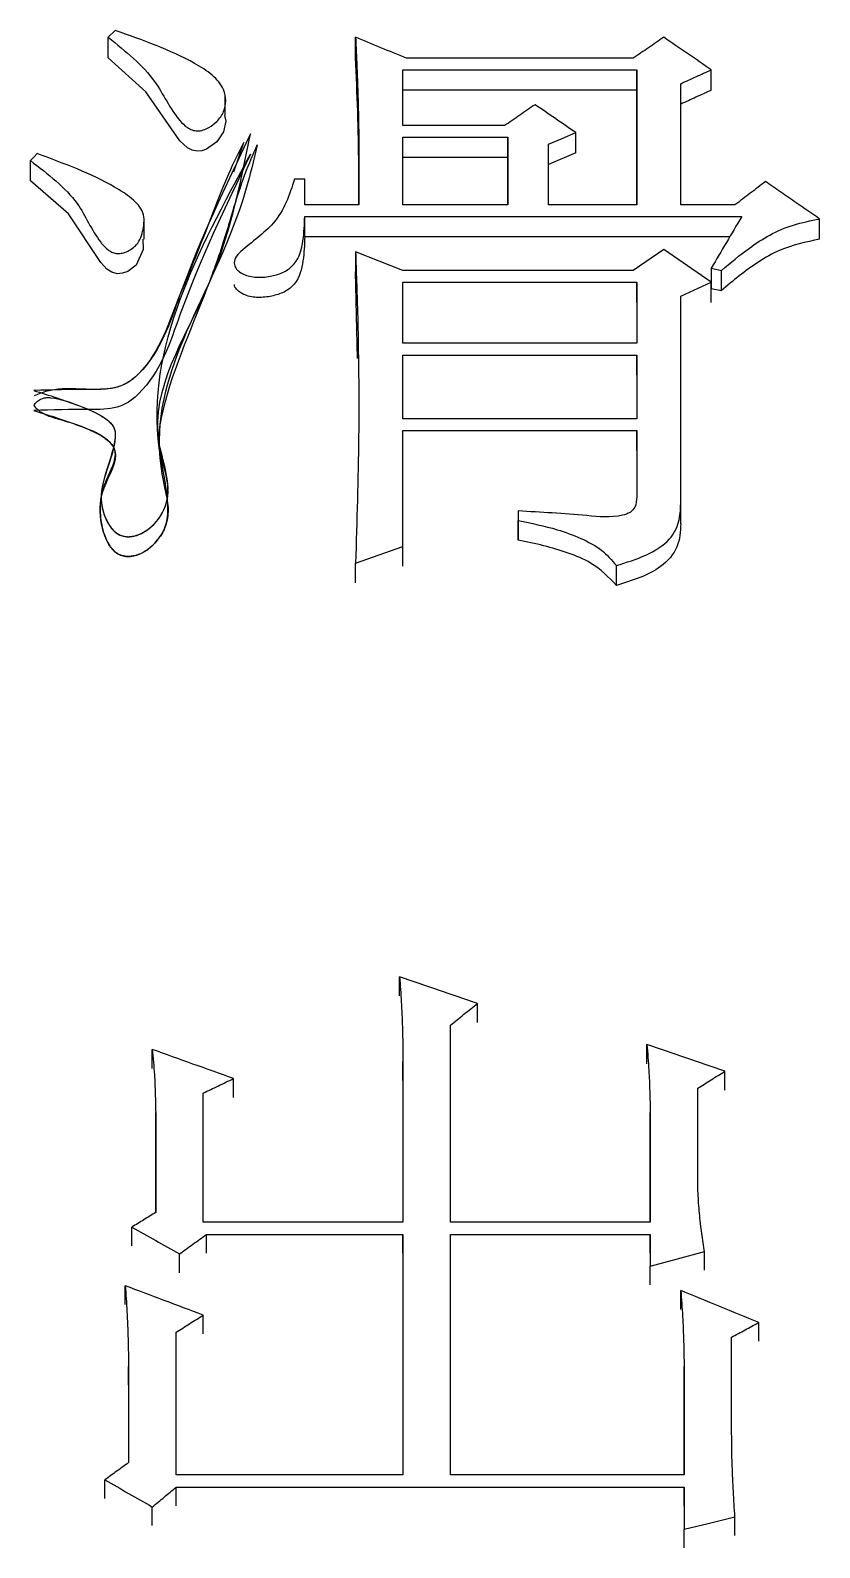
# Model space of a CAD drawing. Header units: millimetres. Extents: x 2016 to 4452, y 736 to 2459.
# Drawn here: x 2589.525 to 2592.045, y 2271.691 to 2276.538 of the extents above; entities that cross this region are included whole.
import ezdxf

# ---------------------------------------------------------------- set-up
doc = ezdxf.new("R2010")
doc.units = ezdxf.units.MM

msp = doc.modelspace()

# ---------------------------------------------------------------- linework, layer by layer
at = {"color": 7, "linetype": 'Continuous', "lineweight": 25}
for p, q in [((2589.7951, 2276.5376), (2589.7734, 2276.5154)), ((2589.7734, 2276.45), (2589.7734, 2276.5154)), ((2590.5631, 2276.45), (2590.5631, 2276.5154)), ((2591.4501, 2276.4487), (2590.7254, 2276.4487)), ((2590.7145, 2276.4116), (2591.4609, 2276.4116)), ((2590.7145, 2276.2333), (2590.7145, 2276.4116)), ((2591.4609, 2276.4116), (2591.4609, 2275.9799)), ((2591.4609, 2276.3464), (2591.4609, 2276.4116)), ((2591.6989, 2276.3464), (2591.6989, 2276.4116)), ((2591.4609, 2276.3464), (2590.7145, 2276.3464)), ((2591.4609, 2275.9799), (2591.4609, 2276.3464)), ((2591.6016, 2275.9799), (2591.6016, 2276.3671)), ((2590.1466, 2276.2667), (2590.1466, 2276.3318)), ((2591.0391, 2276.2333), (2590.7145, 2276.2333)), ((2591.2662, 2276.146), (2591.2662, 2276.211)), ((2590.1744, 2276.0855), (2590.2065, 2276.1794)), ((2590.7145, 2276.1961), (2591.0499, 2276.1961)), ((2590.7145, 2275.9799), (2590.7145, 2276.1961)), ((2591.0499, 2276.1961), (2591.0499, 2275.9799)), ((2591.0499, 2276.1311), (2591.0499, 2276.1961)), ((2591.1797, 2275.9799), (2591.1797, 2276.1737)), ((2591.0499, 2276.1311), (2590.7145, 2276.1311)), ((2591.0499, 2275.9799), (2591.0499, 2276.1311)), ((2591.2662, 2276.146), (2591.1797, 2276.1088)), ((2590.4008, 2276.062), (2590.3684, 2276.062)), ((2590.4008, 2275.9799), (2590.4008, 2276.062)), ((2590.5739, 2275.9799), (2590.4008, 2275.9799)), ((2591.0499, 2275.9799), (2590.7145, 2275.9799)), ((2591.4609, 2275.9799), (2591.1797, 2275.9799)), ((2591.7746, 2275.9799), (2591.6016, 2275.9799)), ((2589.8877, 2275.8711), (2589.8877, 2275.9357)), ((2590.4008, 2275.9425), (2591.7963, 2275.9425)), ((2590.4008, 2275.8779), (2590.4008, 2275.9425)), ((2592.0451, 2275.8704), (2592.0451, 2275.935)), ((2591.758, 2275.8779), (2590.4008, 2275.8779)), ((2590.7145, 2275.7705), (2590.5631, 2275.8304)), ((2590.5631, 2275.8304), (2590.5631, 2275.7659)), ((2591.5475, 2275.8378), (2591.4501, 2275.7705)), ((2591.6989, 2275.733), (2591.5475, 2275.8378)), ((2590.1756, 2275.795), (2590.1756, 2275.7946)), ((2590.5698, 2275.4897), (2590.5631, 2275.7659)), ((2591.4501, 2275.7705), (2590.7145, 2275.7705)), ((2591.6989, 2275.7779), (2591.7314, 2275.7705)), ((2591.6989, 2275.7779), (2591.6989, 2275.7135)), ((2591.7314, 2275.7061), (2591.7314, 2275.7705)), ((2590.7145, 2275.733), (2591.4609, 2275.733)), ((2590.7145, 2275.5379), (2590.7145, 2275.733)), ((2591.4609, 2275.733), (2591.4609, 2275.5379)), ((2591.4609, 2275.6687), (2591.4609, 2275.733)), ((2591.6016, 2275.688), (2591.6989, 2275.733)), ((2591.6989, 2275.6687), (2591.6989, 2275.733)), ((2591.6016, 2275.0251), (2591.6016, 2275.688)), ((2591.6989, 2275.7135), (2591.7314, 2275.7061)), ((2591.4609, 2275.5379), (2590.7145, 2275.5379)), ((2590.7145, 2275.5003), (2591.4609, 2275.5003)), ((2590.7145, 2275.297), (2590.7145, 2275.5003)), ((2591.4609, 2275.5003), (2591.4609, 2275.297)), ((2591.4609, 2275.4363), (2591.4609, 2275.5003)), ((2591.4609, 2275.297), (2590.7145, 2275.297)), ((2590.7145, 2275.2593), (2591.4609, 2275.2593)), ((2590.7146, 2274.8887), (2590.7145, 2275.2593)), ((2591.4609, 2275.2593), (2591.4609, 2275.0478)), ((2591.4609, 2275.1956), (2591.4609, 2275.2593)), ((2591.0823, 2275.0023), (2591.0823, 2274.9721)), ((2591.0823, 2275.0023), (2591.0823, 2274.939)), ((2591.6016, 2274.9617), (2591.6016, 2275.0251)), ((2591.0823, 2274.9087), (2591.0823, 2274.9721)), ((2590.5631, 2274.8356), (2590.7146, 2274.8887)), ((2590.7146, 2274.8256), (2590.7146, 2274.8887)), ((2590.5631, 2274.7725), (2590.5631, 2274.8356)), ((2591.396, 2274.7648), (2591.396, 2274.828)), ((2590.7037, 2273.4531), (2590.7037, 2273.5143)), ((2590.9525, 2273.3682), (2590.9525, 2273.4293)), ((2590.866, 2272.7304), (2590.866, 2273.3597)), ((2591.4934, 2273.2368), (2591.4934, 2273.2978)), ((2589.9141, 2273.2214), (2589.9141, 2273.2823)), ((2590.7146, 2273.2436), (2590.7146, 2272.7304)), ((2590.7146, 2273.1827), (2590.7146, 2273.2436)), ((2591.7422, 2273.1517), (2591.7422, 2273.2125)), ((2590.1737, 2273.1285), (2590.1737, 2273.1893)), ((2591.6557, 2272.8551), (2591.6557, 2273.1582)), ((2590.0763, 2272.7304), (2590.0763, 2273.1427)), ((2589.9249, 2273.0806), (2589.9249, 2272.7616)), ((2589.9249, 2273.02), (2589.9249, 2273.0806)), ((2591.5042, 2273.0806), (2591.5042, 2272.7304)), ((2591.5042, 2273.02), (2591.5042, 2273.0806)), ((2589.9249, 2272.7616), (2589.9249, 2273.0197)), ((2591.5042, 2272.7304), (2591.5042, 2273.0197)), ((2589.8492, 2272.6547), (2589.8492, 2272.7148)), ((2590.7146, 2272.7304), (2590.0763, 2272.7304)), ((2591.5042, 2272.7304), (2590.866, 2272.7304)), ((2590.0872, 2272.6914), (2590.7146, 2272.6914)), ((2590.0872, 2272.6313), (2590.0872, 2272.6914)), ((2590.7146, 2272.6914), (2590.7146, 2271.9232)), ((2590.7146, 2272.6313), (2590.7146, 2272.6914)), ((2590.866, 2272.6914), (2591.5042, 2272.6914)), ((2590.866, 2271.9232), (2590.866, 2272.6914)), ((2591.5042, 2272.6914), (2591.5042, 2272.5899)), ((2591.5042, 2272.6313), (2591.5042, 2272.6914)), ((2590.0006, 2272.569), (2590.0006, 2272.629)), ((2591.6773, 2272.5768), (2591.6773, 2272.6368)), ((2591.5042, 2272.53), (2591.5042, 2272.5899)), ((2589.8276, 2272.4675), (2589.8276, 2272.5274)), ((2591.6016, 2272.4519), (2591.6016, 2272.5118)), ((2590.0764, 2272.3738), (2590.0764, 2272.4335)), ((2589.9898, 2271.9232), (2589.9898, 2272.3787)), ((2591.8504, 2272.3503), (2591.8504, 2272.41)), ((2591.7639, 2272.0726), (2591.7639, 2272.363)), ((2589.8384, 2272.269), (2589.8384, 2271.9625)), ((2589.8384, 2272.2095), (2589.8384, 2272.269)), ((2591.6124, 2272.269), (2591.6124, 2271.9232)), ((2591.6124, 2272.2095), (2591.6124, 2272.269)), ((2591.6124, 2271.9232), (2591.6124, 2272.2091)), ((2589.7627, 2271.8483), (2589.7627, 2271.9074)), ((2590.7146, 2271.9232), (2589.9898, 2271.9232)), ((2591.6124, 2271.9232), (2590.866, 2271.9232)), ((2589.9898, 2271.8247), (2589.9898, 2271.8838)), ((2591.6124, 2271.8838), (2591.6124, 2271.7497)), ((2591.6124, 2271.8247), (2591.6124, 2271.8838)), ((2589.9141, 2271.7618), (2589.9141, 2271.8207)), ((2591.6124, 2271.6908), (2591.6124, 2271.7497)), ((2591.7747, 2271.7302), (2591.7747, 2271.7892))]:
    msp.add_line(p, q, dxfattribs=at)
at = {"color": 7, "linetype": 'Continuous', "lineweight": 25, "flags": 128}
for points in [[(2590.1451, 2276.2653), (2590.1486, 2276.2475), (2590.1419, 2276.2131), (2590.1197, 2276.1815), (2590.0873, 2276.1585), (2590.0727, 2276.1532), (2590.0579, 2276.1513), (2590.0416, 2276.1544), (2590.0264, 2276.1619), (2590.0021, 2276.1844), (2589.8929, 2276.3407), (2589.7734, 2276.45), (2589.7734, 2276.45)], [(2591.1797, 2276.1737), (2591.223, 2276.1923), (2591.2662, 2276.211)], [(2589.5463, 2276.144), (2589.5355, 2276.1328), (2589.5246, 2276.1216)], [(2589.5246, 2276.0567), (2589.5246, 2276.0808), (2589.5246, 2276.1012), (2589.5246, 2276.1216)], [(2589.8843, 2275.8711), (2589.8845, 2275.8374), (2589.863, 2275.7879), (2589.8354, 2275.7678), (2589.8189, 2275.7618), (2589.8023, 2275.7603), (2589.7847, 2275.7651), (2589.7691, 2275.7752), (2589.7494, 2275.7961), (2589.6463, 2275.9513), (2589.5246, 2276.0567), (2589.5246, 2276.0567)], [(2591.5042, 2272.5899), (2591.5908, 2272.6134), (2591.6773, 2272.6368)], [(2589.9898, 2271.8838), (2590.6237, 2271.8838), (2591.6124, 2271.8838)], [(2591.6124, 2271.7497), (2591.6935, 2271.7694), (2591.7747, 2271.7892)]]:
    msp.add_lwpolyline(points, dxfattribs=at)
at = {"color": 7, "linetype": 'Continuous', "lineweight": 25}
for points, knots in [([(2589.7734, 2276.5154), (2589.8285, 2276.471), (2589.926, 2276.3924), (2589.9726, 2276.2793), (2590.0203, 2276.2295), (2590.0407, 2276.2188), (2590.0587, 2276.2151), (2590.0779, 2276.2188), (2590.0993, 2276.2291), (2590.1236, 2276.2481), (2590.1446, 2276.2772), (2590.1507, 2276.313), (2590.1431, 2276.355), (2590.1072, 2276.3975), (2589.9937, 2276.467), (2589.8831, 2276.5063), (2589.7951, 2276.5376)], [0, 0, 0, 0, 0.207529, 0.367372, 0.400835, 0.41667, 0.431354, 0.448141, 0.466694, 0.497248, 0.538464, 0.578549, 0.61996, 0.682145, 0.746849, 1, 1, 1, 1]), ([(2590.5631, 2276.5154), (2590.5646, 2276.484), (2590.5664, 2276.4446), (2590.5682, 2276.4013), (2590.5687, 2276.3875), (2590.5691, 2276.3777), (2590.5694, 2276.3678), (2590.57, 2276.3521), (2590.5705, 2276.3363), (2590.571, 2276.3205), (2590.5714, 2276.3047), (2590.5718, 2276.289), (2590.5723, 2276.2692), (2590.5726, 2276.2534), (2590.5728, 2276.2376), (2590.5731, 2276.2218), (2590.5733, 2276.206), (2590.5734, 2276.1902), (2590.5735, 2276.1784), (2590.5736, 2276.1685), (2590.5737, 2276.1586), (2590.5737, 2276.1507), (2590.5738, 2276.1408), (2590.5738, 2276.1329), (2590.5739, 2276.125), (2590.5739, 2276.1171), (2590.5739, 2276.1092), (2590.5739, 2276.0993), (2590.574, 2276.0914), (2590.574, 2276.0834), (2590.574, 2276.0755), (2590.574, 2276.0676), (2590.574, 2276.0577), (2590.574, 2276.0498), (2590.574, 2276.0419), (2590.574, 2276.034), (2590.574, 2276.026), (2590.574, 2276.0161), (2590.574, 2276.0092), (2590.5739, 2276.0023), (2590.5739, 2275.9983), (2590.5739, 2275.9933), (2590.5739, 2275.9894), (2590.5739, 2275.9846), (2590.5739, 2275.9817), (2590.5739, 2275.9799)], [0, 0, 0, 0, 0.176928, 0.221159, 0.243275, 0.254333, 0.276449, 0.298565, 0.342797, 0.364913, 0.387029, 0.431261, 0.453377, 0.497609, 0.519725, 0.54184, 0.586072, 0.608188, 0.630304, 0.65242, 0.663478, 0.685594, 0.696652, 0.718768, 0.729826, 0.740884, 0.763, 0.774058, 0.796174, 0.807232, 0.818289, 0.840405, 0.851463, 0.873579, 0.884637, 0.895695, 0.917811, 0.928869, 0.950985, 0.956514, 0.967572, 0.973101, 0.984159, 0.989688, 1, 1, 1, 1]), ([(2590.7254, 2276.4487), (2590.6983, 2276.4598), (2590.6442, 2276.4821), (2590.5901, 2276.5043), (2590.5631, 2276.5154)], [0, 0, 0, 0, 0.499999, 1, 1, 1, 1]), ([(2591.5475, 2276.5154), (2591.5312, 2276.5043), (2591.4988, 2276.4821), (2591.4663, 2276.4598), (2591.4501, 2276.4487)], [0, 0, 0, 0, 0.499998, 1, 1, 1, 1]), ([(2591.6989, 2276.4116), (2591.6737, 2276.4289), (2591.6232, 2276.4635), (2591.5727, 2276.4981), (2591.5475, 2276.5154)], [0, 0, 0, 0, 0.499999, 1, 1, 1, 1]), ([(2590.5738, 2275.9799), (2590.5738, 2276.0217), (2590.5739, 2276.1212), (2590.5705, 2276.278), (2590.5656, 2276.3927), (2590.5631, 2276.45)], [0, 0, 0, 0, 0.265771, 0.632843, 1, 1, 1, 1]), ([(2591.6016, 2276.3671), (2591.6178, 2276.3745), (2591.6502, 2276.3893), (2591.6827, 2276.4042), (2591.6989, 2276.4116)], [0, 0, 0, 0, 0.499999, 1, 1, 1, 1]), ([(2591.6989, 2276.3464), (2591.6827, 2276.3389), (2591.6502, 2276.3241), (2591.6178, 2276.3093), (2591.6016, 2276.3019)], [0, 0, 0, 0, 0.499998, 1, 1, 1, 1]), ([(2591.1364, 2276.3002), (2591.1202, 2276.2891), (2591.0877, 2276.2668), (2591.0553, 2276.2444), (2591.0391, 2276.2333)], [0, 0, 0, 0, 0.499998, 1, 1, 1, 1]), ([(2591.2662, 2276.211), (2591.2446, 2276.2258), (2591.2013, 2276.2556), (2591.1581, 2276.2853), (2591.1364, 2276.3002)], [0, 0, 0, 0, 0.499999, 1, 1, 1, 1]), ([(2590.2277, 2276.2072), (2590.1472, 2276.0392), (2590.0265, 2275.7874), (2589.9386, 2275.5005), (2589.8414, 2275.4137), (2589.7891, 2275.3901), (2589.6829, 2275.3914), (2589.5946, 2275.389), (2589.5355, 2275.3873)], [0, 0, 0, 0, 0.500155, 0.749433, 0.782567, 0.811815, 0.874052, 1, 1, 1, 1]), ([(2589.5355, 2275.3873), (2589.5845, 2275.3718), (2589.6616, 2275.3474), (2589.7462, 2275.3123), (2589.7819, 2275.2838), (2589.7966, 2275.2616), (2589.7929, 2275.1736), (2589.7311, 2275.0776), (2589.7642, 2274.9758), (2589.7853, 2274.9427), (2589.8042, 2274.9282), (2589.8196, 2274.9217), (2589.8369, 2274.9192), (2589.8556, 2274.9212), (2589.8746, 2274.9278), (2589.8968, 2274.9401), (2589.9204, 2274.9595), (2589.9471, 2274.9932), (2589.9814, 2275.0832), (2589.8689, 2275.3335), (2590.1284, 2275.7145), (2590.1945, 2276.0425), (2590.2277, 2276.2072)], [0, 0, 0, 0, 0.062139, 0.097741, 0.110846, 0.121745, 0.134474, 0.241844, 0.272517, 0.28985, 0.296872, 0.303283, 0.310072, 0.317098, 0.324991, 0.334204, 0.348814, 0.364868, 0.393646, 0.487371, 0.742662, 1, 1, 1, 1]), ([(2590.2494, 2276.1714), (2590.2376, 2276.1223), (2590.1465, 2275.7429), (2589.8952, 2275.4466), (2589.9478, 2275.0956), (2589.9674, 2275.0155), (2589.9617, 2274.9618), (2589.9397, 2274.9186), (2589.9107, 2274.8866), (2589.8797, 2274.8659), (2589.853, 2274.8574), (2589.834, 2274.8566), (2589.8218, 2274.8582), (2589.8109, 2274.8618), (2589.7981, 2274.8687), (2589.7858, 2274.8802), (2589.7728, 2274.8986), (2589.765, 2274.9155), (2589.7606, 2274.9281), (2589.7592, 2274.9322), (2589.7482, 2274.9677), (2589.742, 2275.0304), (2589.7673, 2275.1047), (2589.7908, 2275.1506), (2589.7978, 2275.1816), (2589.793, 2275.2064), (2589.7616, 2275.2419), (2589.697, 2275.27), (2589.6343, 2275.2902), (2589.5948, 2275.3005), (2589.5766, 2275.3072), (2589.5631, 2275.3146), (2589.5478, 2275.3251), (2589.541, 2275.334), (2589.5364, 2275.34)], [0, 0, 0, 0, 0.063403, 0.490083, 0.555845, 0.585953, 0.612335, 0.635418, 0.654818, 0.670315, 0.682341, 0.687426, 0.692125, 0.696624, 0.701068, 0.709996, 0.718666, 0.732514, 0.736768, 0.73811, 0.738909, 0.79149, 0.829877, 0.853354, 0.86561, 0.876875, 0.890063, 0.92862, 0.960137, 0.969562, 0.976521, 0.982326, 0.987997, 1, 1, 1, 1]), ([(2589.5364, 2275.34), (2589.5389, 2275.3436), (2589.5422, 2275.3483), (2589.5483, 2275.3541), (2589.5572, 2275.3598), (2589.5707, 2275.3651), (2589.6154, 2275.3634), (2589.6822, 2275.3383), (2589.7499, 2275.311), (2589.7845, 2275.2814), (2589.7961, 2275.2607), (2589.7963, 2275.1744), (2589.7325, 2275.0827), (2589.7624, 2274.9824), (2589.7799, 2274.9478), (2589.8016, 2274.9295), (2589.8157, 2274.9233), (2589.8269, 2274.9206), (2589.8389, 2274.9199), (2589.8563, 2274.9217), (2589.8795, 2274.9297), (2589.906, 2274.9466), (2589.9307, 2274.9711), (2589.9511, 2275.0026), (2589.9812, 2275.088), (2589.9243, 2275.1866), (2589.9617, 2275.4172), (2590.0612, 2275.6301), (2590.136, 2275.8407), (2590.1605, 2275.9228), (2590.1801, 2275.9904), (2590.2111, 2276.0861), (2590.2365, 2276.1426), (2590.2494, 2276.1714)], [0, 0, 0, 0, 0.007115, 0.009283, 0.013168, 0.022788, 0.029323, 0.067396, 0.105312, 0.117519, 0.126527, 0.138469, 0.245589, 0.268554, 0.290817, 0.300477, 0.304973, 0.309414, 0.313965, 0.318785, 0.329689, 0.342801, 0.358258, 0.375878, 0.395342, 0.489004, 0.523993, 0.742498, 0.828477, 0.854871, 0.870121, 0.933939, 1, 1, 1, 1]), ([(2590.2065, 2276.1794), (2590.1902, 2276.1481), (2590.158, 2276.0863), (2590.1009, 2275.9353), (2590.0526, 2275.8166), (2590.0182, 2275.7298), (2589.9693, 2275.617), (2589.9387, 2275.5016), (2589.843, 2275.4149), (2589.8053, 2275.3968), (2589.7607, 2275.3902), (2589.7005, 2275.3902), (2589.6381, 2275.3951), (2589.5774, 2275.3867), (2589.5505, 2275.3759), (2589.5371, 2275.3704)], [0, 0, 0, 0, 0.127271, 0.250947, 0.419961, 0.470254, 0.498152, 0.744763, 0.775002, 0.804533, 0.835455, 0.868351, 0.930416, 0.965226, 1, 1, 1, 1]), ([(2589.5246, 2276.1216), (2589.5808, 2276.0789), (2589.6801, 2276.0034), (2589.7227, 2275.8896), (2589.7678, 2275.8387), (2589.7876, 2275.8276), (2589.8029, 2275.8238), (2589.8198, 2275.8257), (2589.8417, 2275.8342), (2589.873, 2275.8569), (2589.886, 2275.9019), (2589.8921, 2275.9563), (2589.8494, 2276.0029), (2589.7404, 2276.0722), (2589.6324, 2276.1121), (2589.5463, 2276.144)], [0, 0, 0, 0, 0.207996, 0.367554, 0.405471, 0.419369, 0.432328, 0.447278, 0.463534, 0.497494, 0.558303, 0.619645, 0.682126, 0.746669, 1, 1, 1, 1]), ([(2590.2277, 2276.1423), (2590.1472, 2275.9744), (2590.0265, 2275.7229), (2589.9385, 2275.4362), (2589.8412, 2275.3496), (2589.7889, 2275.3261), (2589.6828, 2275.3276), (2589.5945, 2275.3251), (2589.5355, 2275.3234)], [0, 0, 0, 0, 0.5001527, 0.7494213, 0.7825376, 0.8118031, 0.8740433, 1, 1, 1, 1]), ([(2589.5355, 2275.3234), (2589.588, 2275.3069), (2589.6656, 2275.2826), (2589.7521, 2275.2454), (2589.7849, 2275.2172), (2589.7947, 2275.1974), (2589.8012, 2275.1448), (2589.7497, 2275.0821), (2589.7454, 2274.9969), (2589.7542, 2274.9435), (2589.77, 2274.902), (2589.787, 2274.8774), (2589.8068, 2274.863), (2589.825, 2274.8568), (2589.8451, 2274.8563), (2589.8703, 2274.8622), (2589.8994, 2274.8774), (2589.9343, 2274.9101), (2589.9635, 2274.9596), (2589.9659, 2275.0631), (2589.8604, 2275.4641), (2590.0598, 2275.8321), (2590.2277, 2276.1423)], [0, 0, 0, 0, 0.066326, 0.098069, 0.114802, 0.122366, 0.12991, 0.194026, 0.225577, 0.257771, 0.274923, 0.290948, 0.299033, 0.306308, 0.31368, 0.322028, 0.336671, 0.353914, 0.385654, 0.416675, 0.50855, 1, 1, 1, 1]), ([(2590.3684, 2276.062), (2590.3521, 2276.0123), (2590.3226, 2275.9227), (2590.2233, 2275.8569), (2590.1779, 2275.8129), (2590.1737, 2275.7915), (2590.1824, 2275.7746), (2590.1964, 2275.7627), (2590.2211, 2275.7515), (2590.2579, 2275.7468), (2590.3006, 2275.7531), (2590.3404, 2275.7662), (2590.3823, 2275.8027), (2590.3979, 2275.8661), (2590.3998, 2275.9171), (2590.4008, 2275.9425)], [0, 0, 0, 0, 0.231115, 0.416996, 0.453479, 0.487626, 0.51108, 0.53533, 0.560619, 0.61156, 0.663004, 0.713338, 0.761901, 0.881097, 1, 1, 1, 1]), ([(2591.872, 2276.0545), (2591.8558, 2276.0421), (2591.8233, 2276.0172), (2591.7909, 2275.9923), (2591.7746, 2275.9799)], [0, 0, 0, 0, 0.499999, 1, 1, 1, 1]), ([(2592.0451, 2275.935), (2592.0201, 2275.9523), (2591.9788, 2275.9808), (2591.9211, 2276.0206), (2591.8884, 2276.0432), (2591.872, 2276.0545)], [0, 0, 0, 0, 0.43259, 0.716295, 1, 1, 1, 1]), ([(2591.7963, 2275.9425), (2591.78, 2275.9151), (2591.7476, 2275.8603), (2591.7151, 2275.8054), (2591.6989, 2275.7779)], [0, 0, 0, 0, 0.5, 1, 1, 1, 1]), ([(2591.7314, 2275.7705), (2591.7605, 2275.7949), (2591.8087, 2275.8353), (2591.8845, 2275.8856), (2591.9602, 2275.9187), (2592.0166, 2275.9295), (2592.0451, 2275.935)], [0, 0, 0, 0, 0.3337806, 0.5521509, 0.7741701, 1, 1, 1, 1]), ([(2590.4008, 2275.8779), (2590.3998, 2275.8525), (2590.3979, 2275.8015), (2590.3823, 2275.7382), (2590.3404, 2275.7018), (2590.3006, 2275.6887), (2590.2579, 2275.6824), (2590.2213, 2275.6871), (2590.1962, 2275.6983), (2590.1832, 2275.7102), (2590.1754, 2275.7203), (2590.1764, 2275.7257), (2590.1765, 2275.726)], [0, 0, 0, 0, 0.2312875, 0.4631656, 0.5576858, 0.655696, 0.7558896, 0.8551036, 0.9043401, 0.9515371, 0.9971671, 1, 1, 1, 1]), ([(2592.0451, 2275.8704), (2592.0013, 2275.8611), (2591.9298, 2275.8461), (2591.8487, 2275.798), (2591.7872, 2275.754), (2591.7499, 2275.722), (2591.7314, 2275.7061)], [0, 0, 0, 0, 0.347143, 0.566978, 0.784321, 1, 1, 1, 1]), ([(2590.5631, 2275.8304), (2590.5653, 2275.7666), (2590.5722, 2275.5701), (2590.5756, 2275.2389), (2590.5673, 2274.9701), (2590.5631, 2274.8356)], [0, 0, 0, 0, 0.193449, 0.596574, 1, 1, 1, 1]), ([(2591.461, 2275.0478), (2591.4605, 2275.0363), (2591.4597, 2275.0181), (2591.441, 2274.9961), (2591.3878, 2274.9789), (2591.2649, 2274.9922), (2591.1548, 2274.9983), (2591.0823, 2275.0023)], [0, 0, 0, 0, 0.1012919, 0.1614916, 0.2249951, 0.4893613, 1, 1, 1, 1]), ([(2591.396, 2274.828), (2591.428, 2274.838), (2591.4911, 2274.8575), (2591.5673, 2274.9041), (2591.5987, 2274.9666), (2591.6006, 2275.0056), (2591.6016, 2275.0251)], [0, 0, 0, 0, 0.291832, 0.574338, 0.788145, 1, 1, 1, 1]), ([(2591.0823, 2274.9721), (2591.1244, 2274.9634), (2591.1935, 2274.9491), (2591.2826, 2274.9165), (2591.3514, 2274.8804), (2591.3813, 2274.8453), (2591.396, 2274.828)], [0, 0, 0, 0, 0.3473143, 0.5697619, 0.7881049, 1, 1, 1, 1]), ([(2591.6016, 2274.9616), (2591.6003, 2274.9367), (2591.5979, 2274.8864), (2591.5295, 2274.8053), (2591.4473, 2274.7804), (2591.396, 2274.7648)], [0, 0, 0, 0, 0.270016, 0.54466, 1, 1, 1, 1]), ([(2591.0823, 2274.9389), (2591.0823, 2274.9333), (2591.0823, 2274.9232), (2591.0823, 2274.9131), (2591.0823, 2274.9087)], [0, 0, 0, 0, 0.56, 1, 1, 1, 1]), ([(2591.396, 2274.7648), (2591.371, 2274.7907), (2591.3291, 2274.8339), (2591.2419, 2274.8688), (2591.1642, 2274.8927), (2591.1097, 2274.9033), (2591.0823, 2274.9087)], [0, 0, 0, 0, 0.328972, 0.550181, 0.774311, 1, 1, 1, 1]), ([(2590.7037, 2273.5143), (2590.7057, 2273.4875), (2590.7095, 2273.434), (2590.7134, 2273.3438), (2590.7141, 2273.2802), (2590.7146, 2273.2436)], [0, 0, 0, 0, 0.297265, 0.594541, 1, 1, 1, 1]), ([(2590.9525, 2273.4293), (2590.9111, 2273.4435), (2590.8281, 2273.4718), (2590.7452, 2273.5001), (2590.7037, 2273.5143)], [0, 0, 0, 0, 0.4999994, 1, 1, 1, 1]), ([(2590.866, 2273.3597), (2590.8804, 2273.3713), (2590.9093, 2273.3945), (2590.9381, 2273.4177), (2590.9525, 2273.4293)], [0, 0, 0, 0, 0.5, 1, 1, 1, 1]), ([(2591.4934, 2273.2978), (2591.4957, 2273.2705), (2591.4999, 2273.2208), (2591.5027, 2273.1483), (2591.5037, 2273.1032), (2591.5042, 2273.0806)], [0, 0, 0, 0, 0.37761, 0.688762, 1, 1, 1, 1]), ([(2591.7422, 2273.2125), (2591.7007, 2273.2267), (2591.6178, 2273.2552), (2591.5349, 2273.2836), (2591.4934, 2273.2978)], [0, 0, 0, 0, 0.499999, 1, 1, 1, 1]), ([(2589.9141, 2273.2823), (2589.9166, 2273.2552), (2589.921, 2273.2082), (2589.9236, 2273.1409), (2589.9245, 2273.1007), (2589.9249, 2273.0806)], [0, 0, 0, 0, 0.403496, 0.701702, 1, 1, 1, 1]), ([(2590.1737, 2273.1893), (2590.1304, 2273.2048), (2590.0439, 2273.2358), (2589.9574, 2273.2668), (2589.9141, 2273.2823)], [0, 0, 0, 0, 0.499999, 1, 1, 1, 1]), ([(2591.6557, 2273.1582), (2591.6701, 2273.1673), (2591.6989, 2273.1854), (2591.7278, 2273.2035), (2591.7422, 2273.2125)], [0, 0, 0, 0, 0.500001, 1, 1, 1, 1]), ([(2590.0763, 2273.1427), (2590.0926, 2273.1505), (2590.125, 2273.166), (2590.1575, 2273.1815), (2590.1737, 2273.1893)], [0, 0, 0, 0, 0.500001, 1, 1, 1, 1]), ([(2591.6773, 2272.6368), (2591.6728, 2272.6668), (2591.665, 2272.7181), (2591.6581, 2272.7909), (2591.6565, 2272.8337), (2591.6557, 2272.8551)], [0, 0, 0, 0, 0.413286, 0.706431, 1, 1, 1, 1]), ([(2589.9249, 2272.7616), (2589.9123, 2272.7538), (2589.887, 2272.7382), (2589.8618, 2272.7226), (2589.8492, 2272.7148)], [0, 0, 0, 0, 0.5, 1, 1, 1, 1]), ([(2589.8492, 2272.7148), (2589.8744, 2272.7005), (2589.9249, 2272.6719), (2589.9754, 2272.6433), (2590.0006, 2272.629)], [0, 0, 0, 0, 0.499999, 1, 1, 1, 1]), ([(2590.0006, 2272.629), (2590.0151, 2272.6394), (2590.0439, 2272.6602), (2590.0727, 2272.681), (2590.0872, 2272.6914)], [0, 0, 0, 0, 0.499999, 1, 1, 1, 1]), ([(2589.8276, 2272.5274), (2589.8296, 2272.5001), (2589.8337, 2272.4435), (2589.8369, 2272.3573), (2589.8379, 2272.2984), (2589.8384, 2272.269)], [0, 0, 0, 0, 0.317984, 0.658934, 1, 1, 1, 1]), ([(2590.0764, 2272.4335), (2590.0349, 2272.4492), (2589.952, 2272.4805), (2589.869, 2272.5118), (2589.8276, 2272.5274)], [0, 0, 0, 0, 0.499999, 1, 1, 1, 1]), ([(2591.6016, 2272.5118), (2591.6037, 2272.4845), (2591.6079, 2272.4304), (2591.611, 2272.3495), (2591.6119, 2272.2958), (2591.6124, 2272.269)], [0, 0, 0, 0, 0.338229, 0.669059, 1, 1, 1, 1]), ([(2591.8504, 2272.41), (2591.8089, 2272.427), (2591.726, 2272.4609), (2591.6431, 2272.4948), (2591.6016, 2272.5118)], [0, 0, 0, 0, 0.499999, 1, 1, 1, 1]), ([(2589.9898, 2272.3787), (2590.0042, 2272.3879), (2590.0331, 2272.4061), (2590.0619, 2272.4244), (2590.0764, 2272.4335)], [0, 0, 0, 0, 0.500001, 1, 1, 1, 1]), ([(2591.7639, 2272.363), (2591.7783, 2272.3709), (2591.8071, 2272.3865), (2591.836, 2272.4022), (2591.8504, 2272.41)], [0, 0, 0, 0, 0.5000008, 1, 1, 1, 1]), ([(2591.7747, 2271.7892), (2591.7729, 2271.8163), (2591.7692, 2271.8706), (2591.7651, 2271.9651), (2591.7643, 2272.0324), (2591.7639, 2272.0726)], [0, 0, 0, 0, 0.2871523, 0.5743157, 1, 1, 1, 1]), ([(2589.8384, 2271.9625), (2589.8258, 2271.9533), (2589.8005, 2271.935), (2589.7753, 2271.9166), (2589.7627, 2271.9074)], [0, 0, 0, 0, 0.5, 1, 1, 1, 1]), ([(2589.7627, 2271.9074), (2589.7879, 2271.893), (2589.8384, 2271.8641), (2589.8889, 2271.8352), (2589.9141, 2271.8207)], [0, 0, 0, 0, 0.499999, 1, 1, 1, 1]), ([(2589.9141, 2271.8207), (2589.9267, 2271.8312), (2589.952, 2271.8522), (2589.9772, 2271.8733), (2589.9898, 2271.8838)], [0, 0, 0, 0, 0.4999988, 1, 1, 1, 1])]:
    msp.add_open_spline(points, degree=3, knots=knots, dxfattribs=at)

doc.saveas('drawing.dxf')
